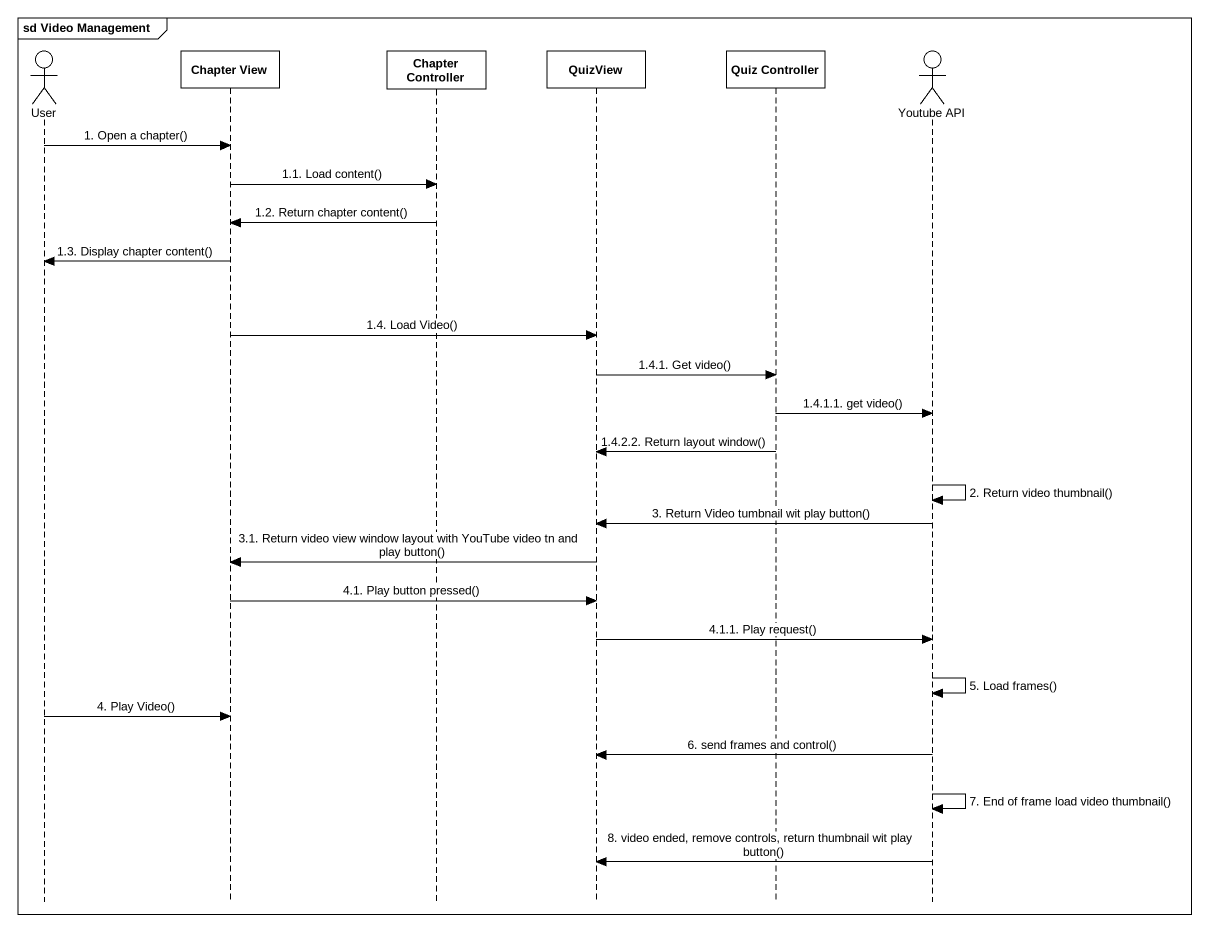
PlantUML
@startuml
mainframe sd Video Management
hide footbox
actor User
participant "Chapter View" as Chapter_View
participant "Chapter Controller" as Chapter_Controller
participant QuizView
participant "Quiz Controller" as Quiz_Controller
actor "Youtube API" as Youtube_API

User -> Chapter_View : 1. Open a chapter()
Chapter_View -> Chapter_Controller : 1.1. Load content()
Chapter_Controller -> Chapter_View : 1.2. Return chapter content()
Chapter_View -> User : 1.3. Display chapter content()
Chapter_View -> QuizView : 1.4. Load Video()
QuizView -> Quiz_Controller : 1.4.1. Get video()
Quiz_Controller -> Youtube_API : 1.4.1.1. get video()
Quiz_Controller -> QuizView : 1.4.2.2. Return layout window()
Youtube_API -> Youtube_API : 2. Return video thumbnail()
Youtube_API -> QuizView : 3. Return Video tumbnail wit play button()
QuizView -> Chapter_View : 3.1. Return video view window layout with YouTube video tn and play button()
Chapter_View -> QuizView : 4.1. Play button pressed()
QuizView -> Youtube_API : 4.1.1. Play request()
Youtube_API -> Youtube_API : 5. Load frames()
User -> Chapter_View : 4. Play Video()
Youtube_API -> QuizView : 6. send frames and control()
Youtube_API -> Youtube_API : 7. End of frame load video thumbnail()
Youtube_API -> QuizView : 8. video ended, remove controls, return thumbnail wit play button()
@enduml
